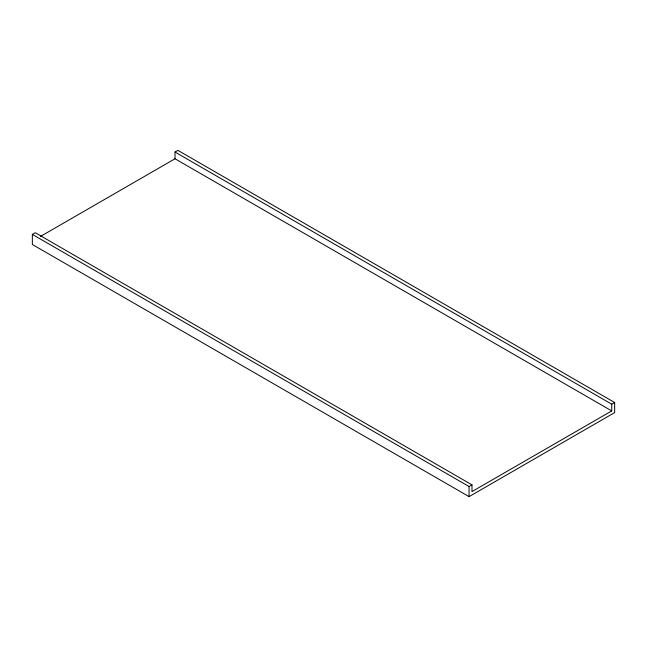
<?xml version="1.0" encoding="UTF-8"?>
<svg xmlns="http://www.w3.org/2000/svg" width="647" height="647" viewBox="0 0 647 647"><rect width="100%" height="100%" fill="white"/><g stroke="black" fill="none" stroke-linecap="round" stroke-linejoin="round"><path stroke-width="0.97" d="M175.013 152.045L177.925 150.363L614.65 402.507L614.65 412.592L469.075 496.637L32.35 244.493L32.35 234.408L35.261 232.726L471.986 484.87L471.986 491.591L611.738 410.91L611.738 404.189L175.013 152.045L175.013 158.766L611.738 410.91M40.502 236.43L175.013 158.766M32.35 234.408L469.075 486.552L471.986 484.87M611.738 404.189L614.65 402.507M469.075 486.552L469.075 496.637"/></g></svg>
